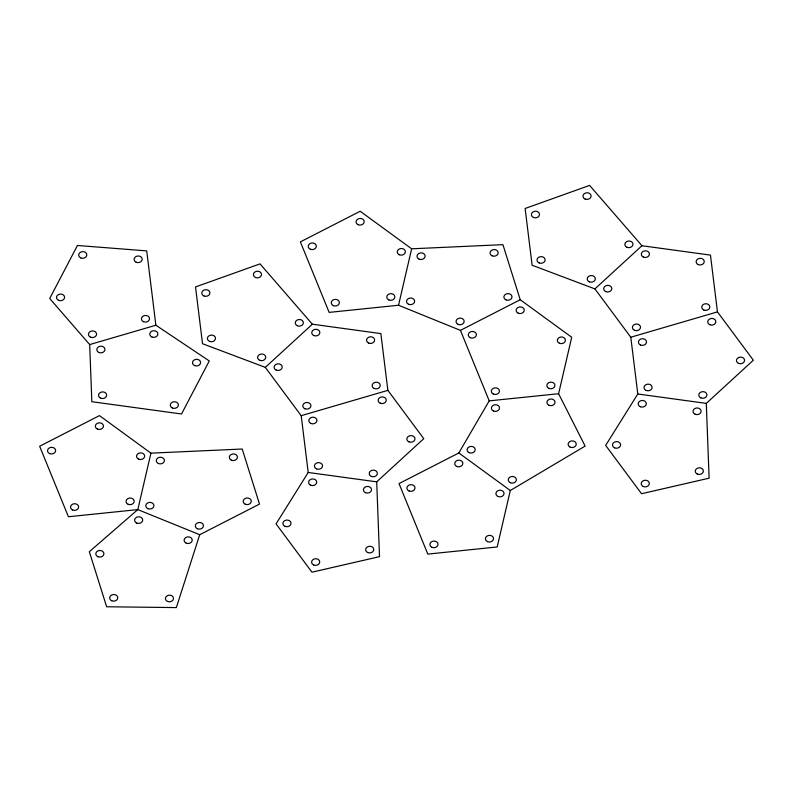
<?xml version="1.0" encoding="UTF-8"?>
<svg xmlns="http://www.w3.org/2000/svg" width="793" height="793" viewBox="0 0 793 793"><rect width="100%" height="100%" fill="white"/><g stroke="black" fill="none" stroke-linecap="round" stroke-linejoin="round"><path stroke-width="1.19" d="M150.928 453.16L137.813 509.602L89.331 551.7L106.639 606.764L176.333 607.587L199.717 534.72L259.509 504.09L242.202 449.026L150.928 453.16L99.452 415.611L39.65 446.241L68.426 516.749L137.813 509.602L199.717 534.72M398.532 305.246L411.646 248.804L360.171 211.245L300.369 241.885L329.145 312.383L398.532 305.246L460.436 330.364L489.212 400.861L458.83 452.962L399.028 483.591L427.804 554.099L497.191 546.962L510.305 490.51L585.135 446.082L558.599 393.724L571.713 337.283L520.228 299.724L502.921 244.66L411.646 248.804M308.209 472.469L276.063 523.876L311.956 572.199L379.52 556.646L376.705 481.847L423.759 438.678L387.866 390.354L380.858 333.585L312.363 324.208L260.025 263.881L195.524 286.947L202.532 343.716L265.308 367.367L301.201 415.691L308.209 472.469L376.705 481.847M637.8 393.992L605.664 445.408L641.557 493.732L709.111 478.179L706.295 403.379L753.35 360.21L717.457 311.887L710.459 255.108L641.953 245.731L589.615 185.413L525.125 208.47L532.123 265.239L594.909 288.9L630.792 337.223L637.8 393.992L706.295 403.379M265.308 367.367L312.363 324.208M594.909 288.9L641.953 245.731M460.436 330.364L520.228 299.724M89.688 344.578L155.874 325.219L209.273 360.954L181.518 413.986L91.839 401.704L89.688 344.578L49.711 298.505L77.456 245.473L146.705 250.895L155.874 325.219M301.201 415.691L387.866 390.354M630.792 337.223L717.457 311.887M489.212 400.861L558.599 393.724M458.83 452.962L510.305 490.51M469.178 452.684A4.054 3.321 -3.5 0 0 475.195 449.591A4.054 3.321 -3.5 0 0 469.05 446.925A4.054 3.321 -3.5 0 0 469.178 452.684M510.365 482.729A4.054 3.321 -3.5 0 0 516.382 479.636A4.054 3.321 -3.5 0 0 510.236 476.97A4.054 3.321 -3.5 0 0 510.365 482.729M570.226 447.183A4.054 3.321 -3.5 0 0 576.243 444.09A4.054 3.321 -3.5 0 0 570.098 441.423A4.054 3.321 -3.5 0 0 570.226 447.183M549.004 405.292A4.054 3.321 -3.5 0 0 555.021 402.2A4.054 3.321 -3.5 0 0 548.865 399.533A4.054 3.321 -3.5 0 0 549.004 405.292M493.484 411.002A4.054 3.321 -3.5 0 0 499.501 407.909A4.054 3.321 -3.5 0 0 493.355 405.243A4.054 3.321 -3.5 0 0 493.484 411.002M408.99 490.946A4.054 3.321 -3.5 0 0 415.007 487.854A4.054 3.321 -3.5 0 0 408.851 485.197A4.054 3.321 -3.5 0 0 408.99 490.946M432.007 547.348A4.054 3.321 -3.5 0 0 438.023 544.256A4.054 3.321 -3.5 0 0 431.878 541.589A4.054 3.321 -3.5 0 0 432.007 547.348M487.517 541.639A4.054 3.321 -3.5 0 0 493.533 538.546A4.054 3.321 -3.5 0 0 487.388 535.88A4.054 3.321 -3.5 0 0 487.517 541.639M498.014 496.487A4.054 3.321 -3.5 0 0 504.031 493.395A4.054 3.321 -3.5 0 0 497.875 490.728A4.054 3.321 -3.5 0 0 498.014 496.487M456.827 466.443A4.054 3.321 -3.5 0 0 462.844 463.35A4.054 3.321 -3.5 0 0 456.699 460.683A4.054 3.321 -3.5 0 0 456.827 466.443M399.355 254.771A4.054 3.321 -3.5 0 0 405.372 251.678A4.054 3.321 -3.5 0 0 399.216 249.012A4.054 3.321 -3.5 0 0 399.355 254.771M358.168 224.726A4.054 3.321 -3.5 0 0 364.185 221.634A4.054 3.321 -3.5 0 0 358.039 218.967A4.054 3.321 -3.5 0 0 358.168 224.726M310.331 249.24A4.054 3.321 -3.5 0 0 316.348 246.137A4.054 3.321 -3.5 0 0 310.192 243.481A4.054 3.321 -3.5 0 0 310.331 249.24M333.347 305.632A4.054 3.321 -3.5 0 0 339.364 302.539A4.054 3.321 -3.5 0 0 333.219 299.883A4.054 3.321 -3.5 0 0 333.347 305.632M388.857 299.923A4.054 3.321 -3.5 0 0 394.874 296.83A4.054 3.321 -3.5 0 0 388.729 294.173A4.054 3.321 -3.5 0 0 388.857 299.923M493.415 394.111A4.054 3.321 -3.5 0 0 499.431 391.018A4.054 3.321 -3.5 0 0 493.276 388.362A4.054 3.321 -3.5 0 0 493.415 394.111M548.925 388.401A4.054 3.321 -3.5 0 0 554.941 385.309A4.054 3.321 -3.5 0 0 548.796 382.652A4.054 3.321 -3.5 0 0 548.925 388.401M559.412 343.25A4.054 3.321 -3.5 0 0 565.429 340.157A4.054 3.321 -3.5 0 0 559.283 337.491A4.054 3.321 -3.5 0 0 559.412 343.25M518.225 313.205A4.054 3.321 -3.5 0 0 524.242 310.113A4.054 3.321 -3.5 0 0 518.097 307.446A4.054 3.321 -3.5 0 0 518.225 313.205M470.388 337.719A4.054 3.321 -3.5 0 0 476.405 334.626A4.054 3.321 -3.5 0 0 470.259 331.96A4.054 3.321 -3.5 0 0 470.388 337.719M458.136 324.387A4.054 3.321 -3.5 0 0 464.153 321.294A4.054 3.321 -3.5 0 0 458.007 318.627A4.054 3.321 -3.5 0 0 458.136 324.387M505.974 299.883A4.054 3.321 -3.5 0 0 511.991 296.79A4.054 3.321 -3.5 0 0 505.845 294.124A4.054 3.321 -3.5 0 0 505.974 299.883M492.126 255.832A4.054 3.321 -3.5 0 0 498.143 252.739A4.054 3.321 -3.5 0 0 491.997 250.073A4.054 3.321 -3.5 0 0 492.126 255.832M419.11 259.142A4.054 3.321 -3.5 0 0 425.127 256.05A4.054 3.321 -3.5 0 0 418.972 253.383A4.054 3.321 -3.5 0 0 419.11 259.142M408.613 304.294A4.054 3.321 -3.5 0 0 414.63 301.201A4.054 3.321 -3.5 0 0 408.484 298.535A4.054 3.321 -3.5 0 0 408.613 304.294M585.075 199.033A4.054 3.321 -3.5 0 0 591.092 195.93A4.054 3.321 -3.5 0 0 584.947 193.274A4.054 3.321 -3.5 0 0 585.075 199.033M533.481 217.48A4.054 3.321 -3.5 0 0 539.498 214.388A4.054 3.321 -3.5 0 0 533.352 211.721A4.054 3.321 -3.5 0 0 533.481 217.48M539.091 262.899A4.054 3.321 -3.5 0 0 545.108 259.797A4.054 3.321 -3.5 0 0 538.953 257.14A4.054 3.321 -3.5 0 0 539.091 262.899M589.308 281.822A4.054 3.321 -3.5 0 0 595.325 278.73A4.054 3.321 -3.5 0 0 589.179 276.063A4.054 3.321 -3.5 0 0 589.308 281.822M626.956 247.287A4.054 3.321 -3.5 0 0 632.973 244.194A4.054 3.321 -3.5 0 0 626.817 241.528A4.054 3.321 -3.5 0 0 626.956 247.287M640.506 344.995A4.054 3.321 -3.5 0 0 646.523 341.902A4.054 3.321 -3.5 0 0 640.367 339.235A4.054 3.321 -3.5 0 0 640.506 344.995M646.107 390.414A4.054 3.321 -3.5 0 0 652.124 387.321A4.054 3.321 -3.5 0 0 645.978 384.655A4.054 3.321 -3.5 0 0 646.107 390.414M700.903 397.917A4.054 3.321 -3.5 0 0 706.92 394.825A4.054 3.321 -3.5 0 0 700.774 392.158A4.054 3.321 -3.5 0 0 700.903 397.917M738.551 363.382A4.054 3.321 -3.5 0 0 744.568 360.29A4.054 3.321 -3.5 0 0 738.412 357.623A4.054 3.321 -3.5 0 0 738.551 363.382M709.834 324.724A4.054 3.321 -3.5 0 0 715.851 321.631A4.054 3.321 -3.5 0 0 709.705 318.964A4.054 3.321 -3.5 0 0 709.834 324.724M614.585 447.857A4.054 3.321 -3.5 0 0 620.602 444.764A4.054 3.321 -3.5 0 0 614.456 442.107A4.054 3.321 -3.5 0 0 614.585 447.857M643.301 486.515A4.054 3.321 -3.5 0 0 649.318 483.423A4.054 3.321 -3.5 0 0 643.163 480.766A4.054 3.321 -3.5 0 0 643.301 486.515M697.344 474.075A4.054 3.321 -3.5 0 0 703.361 470.983A4.054 3.321 -3.5 0 0 697.216 468.316A4.054 3.321 -3.5 0 0 697.344 474.075M695.094 414.233A4.054 3.321 -3.5 0 0 701.111 411.141A4.054 3.321 -3.5 0 0 694.965 408.484A4.054 3.321 -3.5 0 0 695.094 414.233M640.298 406.73A4.054 3.321 -3.5 0 0 646.315 403.637A4.054 3.321 -3.5 0 0 640.159 400.971A4.054 3.321 -3.5 0 0 640.298 406.73M698.227 264.594A4.054 3.321 -3.5 0 0 704.243 261.502A4.054 3.321 -3.5 0 0 698.088 258.835A4.054 3.321 -3.5 0 0 698.227 264.594M643.42 257.091A4.054 3.321 -3.5 0 0 649.437 253.998A4.054 3.321 -3.5 0 0 643.292 251.331A4.054 3.321 -3.5 0 0 643.42 257.091M605.783 291.626A4.054 3.321 -3.5 0 0 611.799 288.533A4.054 3.321 -3.5 0 0 605.654 285.867A4.054 3.321 -3.5 0 0 605.783 291.626M634.499 330.284A4.054 3.321 -3.5 0 0 640.516 327.192A4.054 3.321 -3.5 0 0 634.37 324.525A4.054 3.321 -3.5 0 0 634.499 330.284M703.827 310.013A4.054 3.321 -3.5 0 0 709.844 306.921A4.054 3.321 -3.5 0 0 703.698 304.254A4.054 3.321 -3.5 0 0 703.827 310.013M172.388 407.999A4.054 3.321 -3.5 0 0 178.405 404.906A4.054 3.321 -3.5 0 0 172.25 402.239A4.054 3.321 -3.5 0 0 172.388 407.999M194.582 365.573A4.054 3.321 -3.5 0 0 200.599 362.48A4.054 3.321 -3.5 0 0 194.444 359.814A4.054 3.321 -3.5 0 0 194.582 365.573M151.869 336.985A4.054 3.321 -3.5 0 0 157.886 333.893A4.054 3.321 -3.5 0 0 151.731 331.226A4.054 3.321 -3.5 0 0 151.869 336.985M98.917 352.469A4.054 3.321 -3.5 0 0 104.934 349.376A4.054 3.321 -3.5 0 0 98.788 346.71A4.054 3.321 -3.5 0 0 98.917 352.469M100.632 398.175A4.054 3.321 -3.5 0 0 106.649 395.083A4.054 3.321 -3.5 0 0 100.503 392.416A4.054 3.321 -3.5 0 0 100.632 398.175M136.178 262.255A4.054 3.321 -3.5 0 0 142.195 259.152A4.054 3.321 -3.5 0 0 136.049 256.496A4.054 3.321 -3.5 0 0 136.178 262.255M80.787 257.913A4.054 3.321 -3.5 0 0 86.804 254.821A4.054 3.321 -3.5 0 0 80.648 252.154A4.054 3.321 -3.5 0 0 80.787 257.913M58.583 300.339A4.054 3.321 -3.5 0 0 64.6 297.246A4.054 3.321 -3.5 0 0 58.454 294.58A4.054 3.321 -3.5 0 0 58.583 300.339M90.561 337.194A4.054 3.321 -3.5 0 0 96.577 334.101A4.054 3.321 -3.5 0 0 90.432 331.444A4.054 3.321 -3.5 0 0 90.561 337.194M143.513 321.71A4.054 3.321 -3.5 0 0 149.53 318.617A4.054 3.321 -3.5 0 0 143.384 315.961A4.054 3.321 -3.5 0 0 143.513 321.71M284.994 526.334A4.054 3.321 -3.5 0 0 291.011 523.241A4.054 3.321 -3.5 0 0 284.856 520.575A4.054 3.321 -3.5 0 0 284.994 526.334M313.701 564.993A4.054 3.321 -3.5 0 0 319.718 561.9A4.054 3.321 -3.5 0 0 313.572 559.234A4.054 3.321 -3.5 0 0 313.701 564.993M367.754 552.552A4.054 3.321 -3.5 0 0 373.771 549.46A4.054 3.321 -3.5 0 0 367.625 546.793A4.054 3.321 -3.5 0 0 367.754 552.552M365.504 492.711A4.054 3.321 -3.5 0 0 371.52 489.618A4.054 3.321 -3.5 0 0 365.365 486.952A4.054 3.321 -3.5 0 0 365.504 492.711M310.697 485.207A4.054 3.321 -3.5 0 0 316.714 482.114A4.054 3.321 -3.5 0 0 310.569 479.448A4.054 3.321 -3.5 0 0 310.697 485.207M304.899 408.752A4.054 3.321 -3.5 0 0 310.915 405.659A4.054 3.321 -3.5 0 0 304.77 402.993A4.054 3.321 -3.5 0 0 304.899 408.752M374.237 388.481A4.054 3.321 -3.5 0 0 380.253 385.388A4.054 3.321 -3.5 0 0 374.098 382.722A4.054 3.321 -3.5 0 0 374.237 388.481M368.626 343.062A4.054 3.321 -3.5 0 0 374.643 339.969A4.054 3.321 -3.5 0 0 368.497 337.312A4.054 3.321 -3.5 0 0 368.626 343.062M313.83 335.558A4.054 3.321 -3.5 0 0 319.847 332.465A4.054 3.321 -3.5 0 0 313.701 329.809A4.054 3.321 -3.5 0 0 313.83 335.558M276.192 370.093A4.054 3.321 -3.5 0 0 282.209 367A4.054 3.321 -3.5 0 0 276.063 364.334A4.054 3.321 -3.5 0 0 276.192 370.093M316.516 468.881A4.054 3.321 -3.5 0 0 322.533 465.788A4.054 3.321 -3.5 0 0 316.377 463.132A4.054 3.321 -3.5 0 0 316.516 468.881M371.312 476.395A4.054 3.321 -3.5 0 0 377.329 473.292A4.054 3.321 -3.5 0 0 371.183 470.636A4.054 3.321 -3.5 0 0 371.312 476.395M408.95 441.86A4.054 3.321 -3.5 0 0 414.967 438.757A4.054 3.321 -3.5 0 0 408.821 436.1A4.054 3.321 -3.5 0 0 408.95 441.86M380.243 403.201A4.054 3.321 -3.5 0 0 386.26 400.098A4.054 3.321 -3.5 0 0 380.105 397.442A4.054 3.321 -3.5 0 0 380.243 403.201M310.906 423.472A4.054 3.321 -3.5 0 0 316.922 420.369A4.054 3.321 -3.5 0 0 310.777 417.713A4.054 3.321 -3.5 0 0 310.906 423.472M297.355 325.754A4.054 3.321 -3.5 0 0 303.372 322.662A4.054 3.321 -3.5 0 0 297.226 320.005A4.054 3.321 -3.5 0 0 297.355 325.754M255.485 277.5A4.054 3.321 -3.5 0 0 261.502 274.408A4.054 3.321 -3.5 0 0 255.356 271.741A4.054 3.321 -3.5 0 0 255.485 277.5M203.89 295.948A4.054 3.321 -3.5 0 0 209.907 292.855A4.054 3.321 -3.5 0 0 203.761 290.188A4.054 3.321 -3.5 0 0 203.89 295.948M209.491 341.367A4.054 3.321 -3.5 0 0 215.508 338.274A4.054 3.321 -3.5 0 0 209.362 335.608A4.054 3.321 -3.5 0 0 209.491 341.367M259.717 360.29A4.054 3.321 -3.5 0 0 265.734 357.197A4.054 3.321 -3.5 0 0 259.589 354.53A4.054 3.321 -3.5 0 0 259.717 360.29M97.896 556.726A4.054 3.321 -3.5 0 0 103.913 553.633A4.054 3.321 -3.5 0 0 97.767 550.966A4.054 3.321 -3.5 0 0 97.896 556.726M111.744 600.777A4.054 3.321 -3.5 0 0 117.76 597.684A4.054 3.321 -3.5 0 0 111.615 595.018A4.054 3.321 -3.5 0 0 111.744 600.777M167.492 601.441A4.054 3.321 -3.5 0 0 173.508 598.338A4.054 3.321 -3.5 0 0 167.363 595.682A4.054 3.321 -3.5 0 0 167.492 601.441M186.206 543.146A4.054 3.321 -3.5 0 0 192.223 540.053A4.054 3.321 -3.5 0 0 186.068 537.386A4.054 3.321 -3.5 0 0 186.206 543.146M136.683 523.053A4.054 3.321 -3.5 0 0 142.7 519.96A4.054 3.321 -3.5 0 0 136.555 517.294A4.054 3.321 -3.5 0 0 136.683 523.053M97.45 429.092A4.054 3.321 -3.5 0 0 103.467 426A4.054 3.321 -3.5 0 0 97.321 423.333A4.054 3.321 -3.5 0 0 97.45 429.092M49.612 453.596A4.054 3.321 -3.5 0 0 55.629 450.503A4.054 3.321 -3.5 0 0 49.473 447.847A4.054 3.321 -3.5 0 0 49.612 453.596M72.629 509.998A4.054 3.321 -3.5 0 0 78.646 506.905A4.054 3.321 -3.5 0 0 72.5 504.239A4.054 3.321 -3.5 0 0 72.629 509.998M128.139 504.289A4.054 3.321 -3.5 0 0 134.156 501.196A4.054 3.321 -3.5 0 0 128.01 498.529A4.054 3.321 -3.5 0 0 128.139 504.289M138.636 459.137A4.054 3.321 -3.5 0 0 144.653 456.044A4.054 3.321 -3.5 0 0 138.497 453.378A4.054 3.321 -3.5 0 0 138.636 459.137M147.894 508.66A4.054 3.321 -3.5 0 0 153.911 505.567A4.054 3.321 -3.5 0 0 147.766 502.901A4.054 3.321 -3.5 0 0 147.894 508.66M197.417 528.753A4.054 3.321 -3.5 0 0 203.434 525.66A4.054 3.321 -3.5 0 0 197.288 522.993A4.054 3.321 -3.5 0 0 197.417 528.753M245.255 504.239A4.054 3.321 -3.5 0 0 251.272 501.146A4.054 3.321 -3.5 0 0 245.126 498.49A4.054 3.321 -3.5 0 0 245.255 504.239M231.407 460.198A4.054 3.321 -3.5 0 0 237.424 457.095A4.054 3.321 -3.5 0 0 231.278 454.439A4.054 3.321 -3.5 0 0 231.407 460.198M158.392 463.509A4.054 3.321 -3.5 0 0 164.409 460.416A4.054 3.321 -3.5 0 0 158.263 457.749A4.054 3.321 -3.5 0 0 158.392 463.509"/></g></svg>
